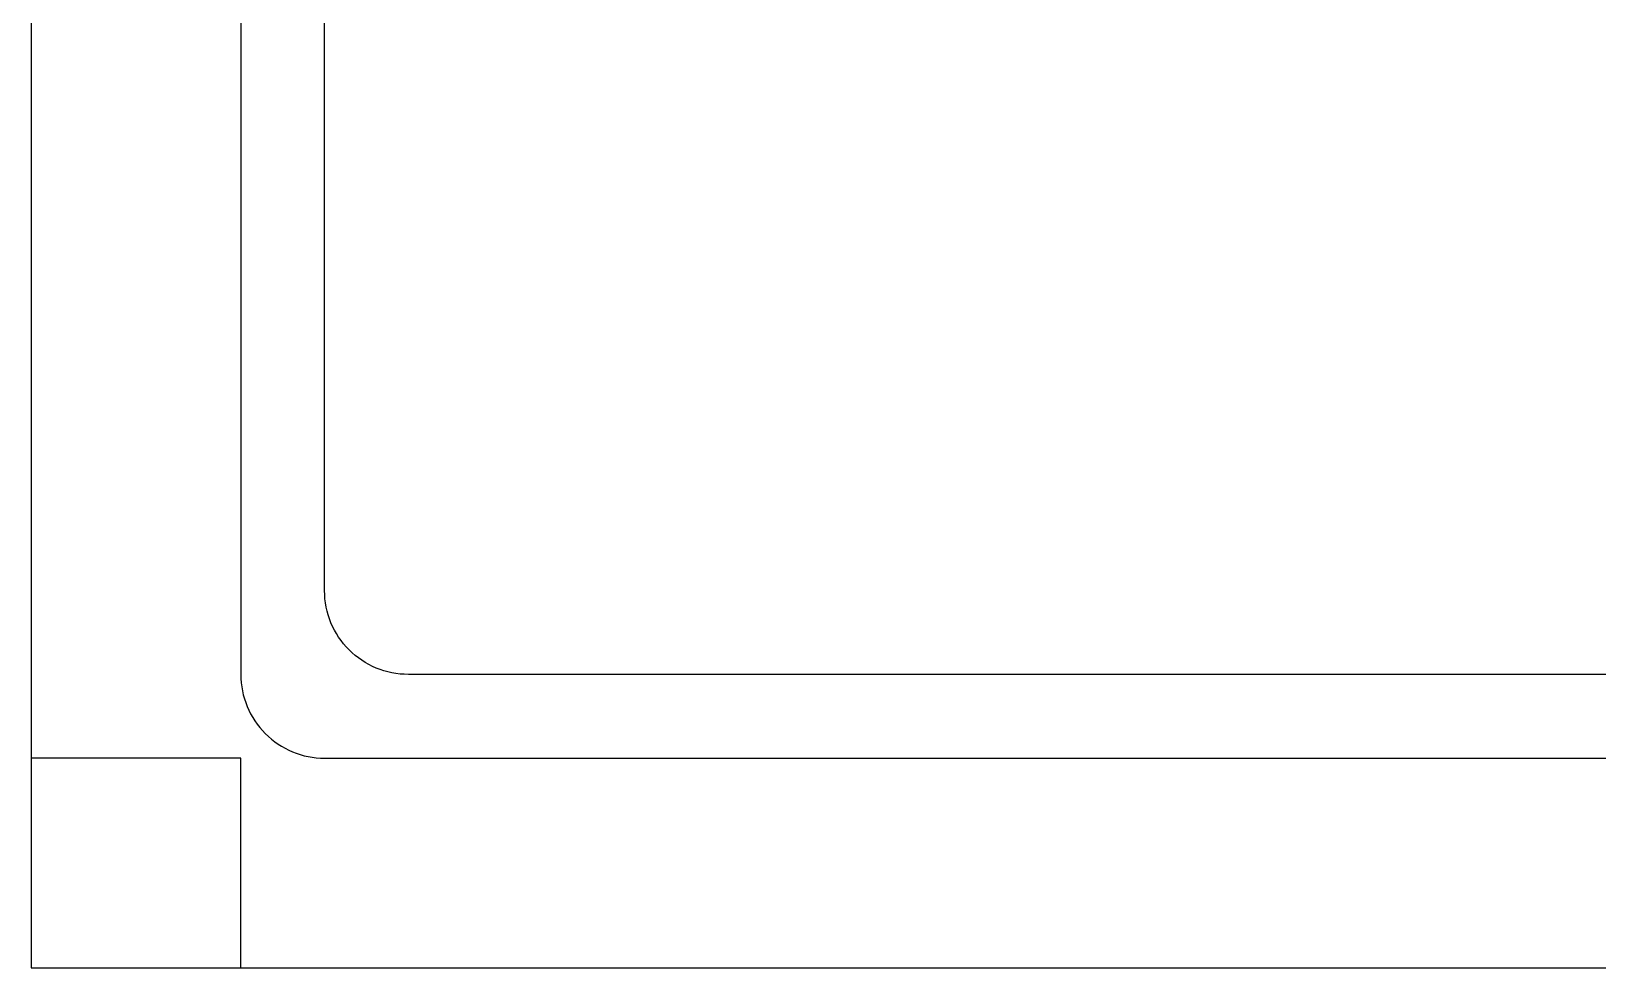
# Model space of a CAD drawing. Header units: millimetres. Extents: x 0 to 20, y 0 to 10.
# Drawn here: x 0 to 1.87, y 0 to 1.118 of the extents above; entities that cross this region are included whole.
import ezdxf

# ---------------------------------------------------------------- set-up
doc = ezdxf.new("R2010")
doc.units = ezdxf.units.MM
doc.header["$MEASUREMENT"] = 0
doc.layers.add('Etch Layer 1', color=10, linetype='Continuous')
doc.layers.add('Etch Layer 2', color=112, linetype='Continuous')

msp = doc.modelspace()

# ---------------------------------------------------------------- linework, layer by layer
for points in [[(20, 10), (0, 10), (0, 0), (20, 0)], [(0.25, 0.25), (0, 0.25), (0, 0), (0.25, 0)], [(0.25, 0.25), (0, 0.25), (0, 0), (0.25, 0)]]:
    msp.add_lwpolyline(points, close=True)
at = {"layer": 'Etch Layer 1'}
msp.add_lwpolyline([(3.6715, 0.35), (0.45, 0.35, -0.414214), (0.35, 0.45), (0.35, 4.375, -0.414214), (0.45, 4.475), (0.75, 4.475), (0.75, 4.575), (0.35, 4.575, 0.414214), (0.25, 4.475), (0.25, 0.35, 0.414214), (0.35, 0.25), (3.7715, 0.25, 0.414214)], format="xyb", dxfattribs=at)
at = {"layer": 'Etch Layer 2'}
msp.add_lwpolyline([(3.6715, 0.35), (0.45, 0.35, -0.414214), (0.35, 0.45), (0.35, 4.375, -0.414214), (0.45, 4.475), (0.75, 4.475), (0.75, 4.575), (0.35, 4.575, 0.414214), (0.25, 4.475), (0.25, 0.35, 0.414214), (0.35, 0.25), (3.7715, 0.25, 0.414214)], format="xyb", dxfattribs=at)

doc.saveas('drawing.dxf')
